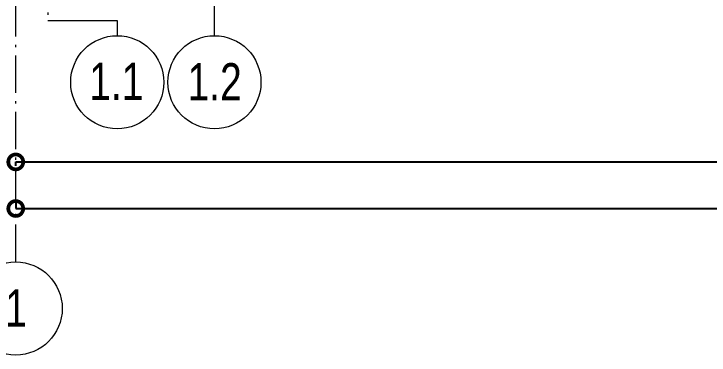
# Model space of a CAD drawing. Header units: metres. Extents: x -55 to 260, y -121 to 64.
# Drawn here: x -12.27 to 17.61, y -121.4 to -106.75 of the extents above; entities that cross this region are included whole.
import ezdxf

# ---------------------------------------------------------------- set-up
doc = ezdxf.new("R2010")
doc.units = ezdxf.units.M
doc.linetypes.add('01_Grid', pattern=[2.32, 1.6, -0.36, 0, -0.36])
for name, color, linetype, lineweight in [('03EJES', 1, 'Continuous', 5), ('03EJES-1', 1, '01_Grid', 5), ('04NOEJE', 2, 'Continuous', 18), ('04NOEJE-1', 2, 'Continuous', 5), ('31COTAS', 1, 'Continuous', 5)]:
    doc.layers.add(name, color=color, linetype=linetype, lineweight=lineweight)
doc.styles.add('Arial', font='arial.ttf', dxfattribs={"width": 0.75, "height": 1.6})
doc.styles.add('Arial_1', font='arial.ttf', dxfattribs={"width": 0.75, "height": 1})
doc.dimstyles.new('Standard__0_00_', dxfattribs={"dimscale": 0.3048, "dimtxt": 1.020259, "dimasz": 4.199475, "dimexe": 0, "dimexo": 1.312336, "dimgap": 0, "dimtad": 1, "dimrnd": 0.01, "dimzin": 0, "dimdsep": 46, "dimtxsty": 'Arial_1', "dimblk1": 'DOTSMALL', "dimblk2": 'DOTSMALL', "dimsah": 1, "dimcen": 0.09, "dimazin": 0, "dimtfac": 1, "dimtdec": 4, "dimtix": 1, "dimtmove": 0, "dimatfit": 3, "dimfxl": 1, "dimtvp": 1, "dimtolj": 1, "dimtzin": 0, "dimarcsym": 2})

# ---------------------------------------------------------------- blocks, each defined once
blk = doc.blocks.new('Grid - Standard-4449989-A1 _ A700')
at = {"layer": '04NOEJE'}
blk.add_circle((0, 0), 0.005, dxfattribs=at)
blk = doc.blocks.new('_DotSmall')
at = {"color": 0, "linetype": 'ByBlock', "const_width": 0.5}
blk.add_lwpolyline([(-0.0625, 0, 1), (0.0625, 0, 1)], format="xyb", close=True, dxfattribs=at)
blk = doc.blocks.new('DIMBLOCK33-A1 _ A700')
at = {"layer": '31COTAS', "color": 0, "lineweight": -2, "transparency": 16777216}
for p, q in [((-12.192, -114.879), (-12.192, -115.104)), ((-12.192, -115.104), (195.072, -115.104)), ((195.072, -115.278), (195.072, -115.104))]:
    blk.add_line(p, q, dxfattribs=at)
at = {"layer": 'Defpoints', "color": 0, "transparency": 16777216}
for p in [(-12.192, -114.479), (195.072, -114.878), (195.072, -115.104)]:
    blk.add_point(p, dxfattribs=at)
at = {"layer": '31COTAS', "color": 0, "lineweight": -2, "transparency": 16777216, "xscale": 1.28, "yscale": 1.28, "zscale": 1.28, "rotation": 180}
blk.add_blockref('_DotSmall', (-12.192, -115.104), dxfattribs=at)
at = {"layer": '31COTAS', "color": 0, "lineweight": -2, "transparency": 16777216, "xscale": 1.28, "yscale": 1.28, "zscale": 1.28}
blk.add_blockref('_DotSmall', (195.072, -115.104), dxfattribs=at)
at = {"layer": '31COTAS', "color": 0, "transparency": 16777216, "insert": (91.44, -114.593), "char_height": 1, "width": 3.72944, "attachment_point": 5, "style": 'Arial_1'}
blk.add_mtext('\\A1;207.26', dxfattribs=at)
blk = doc.blocks.new('DIMBLOCK42-A1 _ A700')
at = {"layer": '31COTAS', "color": 0, "lineweight": -2, "transparency": 16777216}
for p, q in [((-12.192, -113.278), (-12.192, -113.104)), ((-12.192, -113.104), (85.344, -113.104)), ((85.344, -113.278), (85.344, -113.104))]:
    blk.add_line(p, q, dxfattribs=at)
at = {"layer": 'Defpoints', "color": 0, "transparency": 16777216}
for p in [(-12.192, -112.878), (85.344, -112.878), (85.344, -113.104)]:
    blk.add_point(p, dxfattribs=at)
at = {"layer": '31COTAS', "color": 0, "lineweight": -2, "transparency": 16777216, "xscale": 1.28, "yscale": 1.28, "zscale": 1.28, "rotation": 180}
blk.add_blockref('_DotSmall', (-12.192, -113.104), dxfattribs=at)
at = {"layer": '31COTAS', "color": 0, "lineweight": -2, "transparency": 16777216, "xscale": 1.28, "yscale": 1.28, "zscale": 1.28}
blk.add_blockref('_DotSmall', (85.344, -113.104), dxfattribs=at)
at = {"layer": '31COTAS', "color": 0, "transparency": 16777216, "insert": (36.576, -112.593), "char_height": 1, "width": 3.05136, "attachment_point": 5, "style": 'Arial_1'}
blk.add_mtext('\\A1;97.54', dxfattribs=at)

msp = doc.modelspace()

# ---------------------------------------------------------------- linework, layer by layer
at = {"layer": '03EJES'}
for p, q in [((-10.815, -107.037), (-7.83, -107.037)), ((-7.83, -107.037), (-7.83, -107.684))]:
    msp.add_line(p, q, dxfattribs=at)
at = {"layer": '03EJES-1'}
for p, q in [((-12.192, -117.396), (-12.192, 60.317)), ((-3.651, -107.684), (-3.651, -60.727)), ((-10.815, -61.163), (-10.815, -107.037))]:
    msp.add_line(p, q, dxfattribs=at)

# ---------------------------------------------------------------- block references
at = {"layer": '04NOEJE', "xscale": 399.9999999999997, "yscale": 399.9999999999997, "zscale": 399.9999999999997, "rotation": 180}
msp.add_blockref('Grid - Standard-4449989-A1 _ A700', (-7.83, -109.684), dxfattribs=at)
at = {"layer": '04NOEJE', "xscale": 399.9999999999997, "yscale": 399.9999999999997, "zscale": 399.9999999999997}
for p in [(-3.651, -109.684), (-12.192, -119.396)]:
    msp.add_blockref('Grid - Standard-4449989-A1 _ A700', p, dxfattribs=at)

# ---------------------------------------------------------------- texts
at = {"layer": '04NOEJE-1', "char_height": 1.6, "attachment_point": 1, "style": 'Arial'}
for s, insert, width in [('1.1', (-9.034, -108.841), 2.83797), ('1.2', (-4.808, -108.862), 2.83797), ('1', (-12.646, -118.574), 1.13038)]:
    msp.add_mtext(s, dxfattribs=dict(at, insert=insert, width=width))

# ---------------------------------------------------------------- dimensions: what is measured, and where the dimension line sits
at = {"layer": '31COTAS'}
for base, p1, p2, override, picture, middle in [((85.344, -113.104), (-12.192, -112.878), (85.344, -112.878), {"dimpost": '<>', "dimfxl": 97.536}, 'DIMBLOCK42-A1 _ A700', (36.576, -112.593)), ((195.072, -115.104), (-12.192, -114.479), (195.072, -114.878), {"dimpost": '<>', "dimfxl": 207.264385}, 'DIMBLOCK33-A1 _ A700', (91.44, -114.593))]:
    dim = msp.add_linear_dim(base=base, p1=p1, p2=p2, dimstyle='Standard__0_00_', override=override, dxfattribs=at)
    dim.commit()
    dim.dimension.update_dxf_attribs({"geometry": picture, "text_midpoint": middle})

doc.saveas('drawing.dxf')
